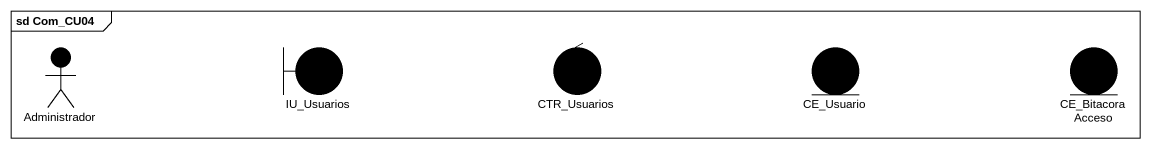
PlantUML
@startuml
mainframe sd Com_CU04
actor Administrador #000000
boundary IU_Usuarios #000000
control CTR_Usuarios #000000
entity CE_Usuario #000000
entity CE_BitacoraAcceso #000000
@enduml
